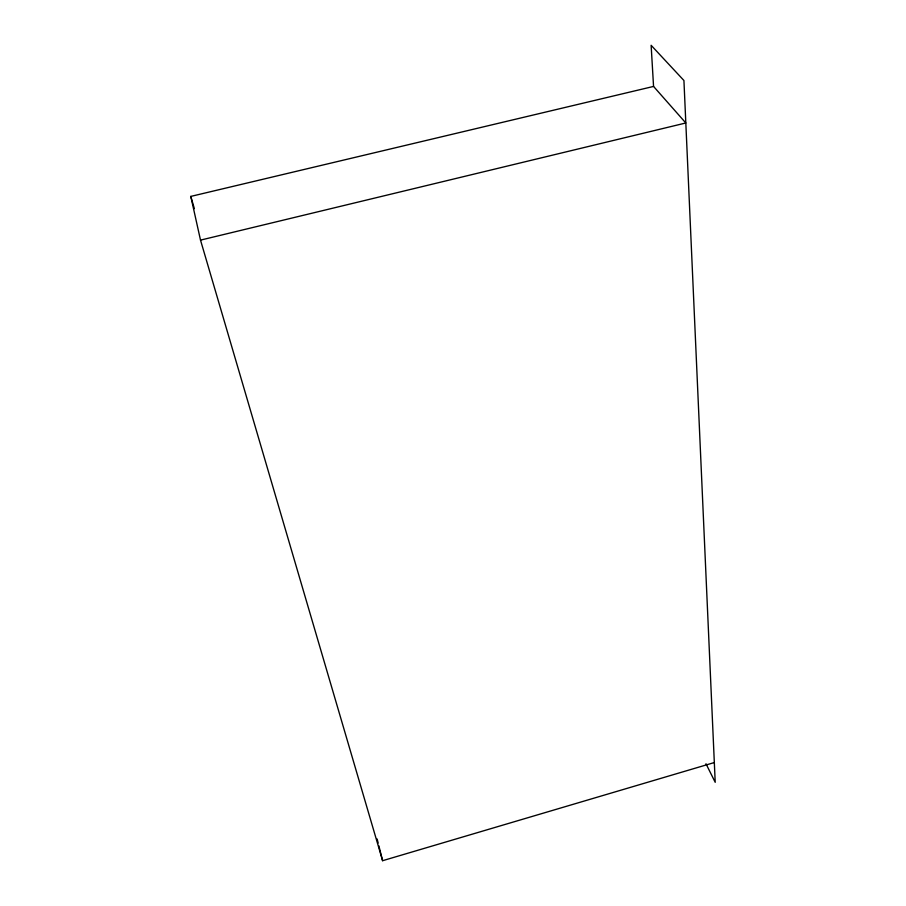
<?xml version="1.0" encoding="UTF-8"?>
<svg xmlns="http://www.w3.org/2000/svg" width="906" height="906" viewBox="0 0 906 906"><rect width="100%" height="100%" fill="white"/><g stroke="black" fill="none" stroke-linecap="round" stroke-linejoin="round"><path stroke-width="1.36" d="M200.509 240.124L685.819 122.978L653.554 86.432L190.792 196.409L200.509 240.124L382.604 860.7L714.324 762.546M705.978 763.747L715.208 782.308L683.928 80.509L651.131 45.3L653.554 86.432M190.792 196.409L194.36 208.64M377.134 838.979L378.164 843.044M378.844 845.762L382.604 860.7"/></g></svg>
